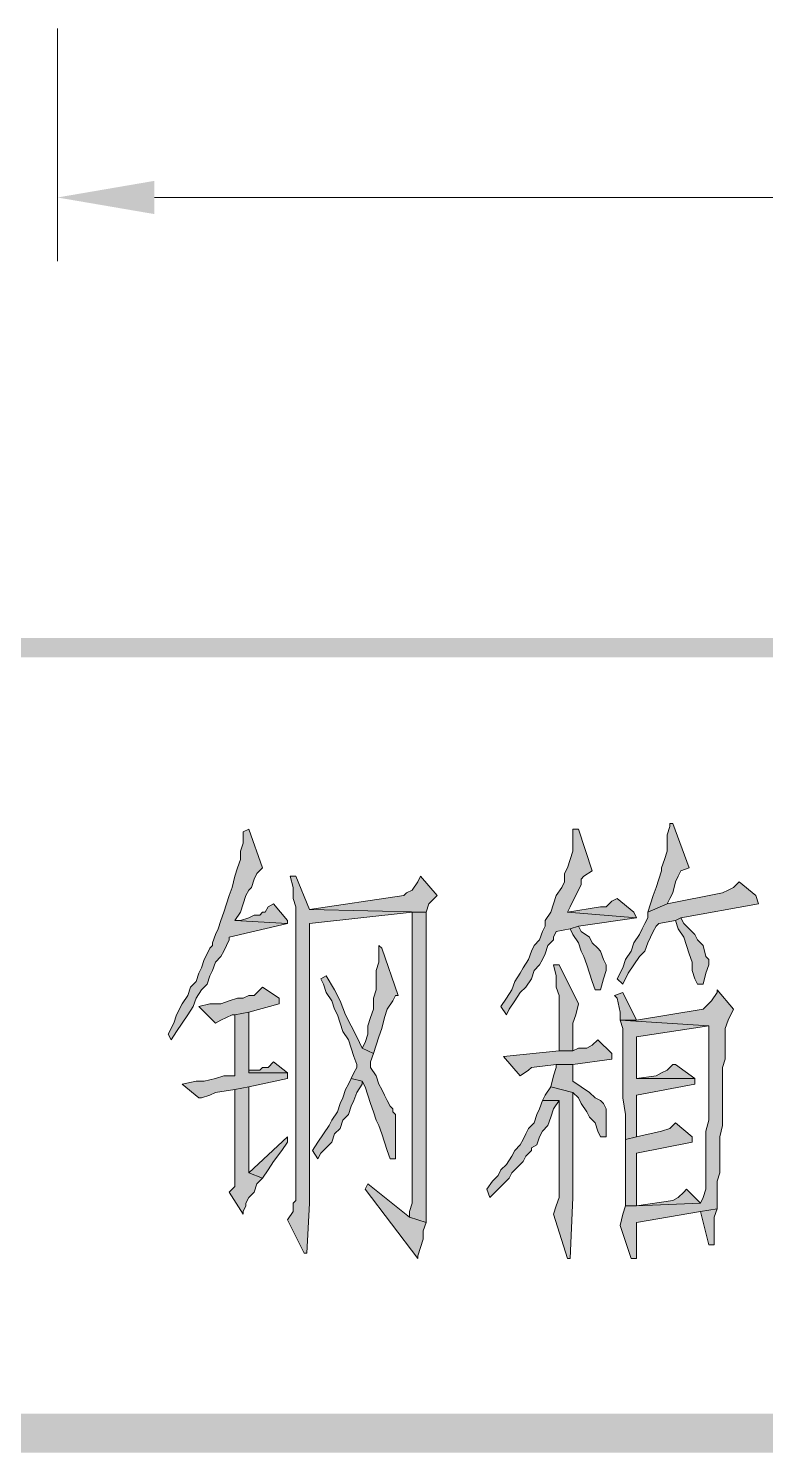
# Model space of a CAD drawing. Header units: millimetres. Extents: x 24 to 410, y 10 to 282.
# Drawn here: x 178.8 to 190.06, y 9.65 to 31.41 of the extents above; entities that cross this region are included whole.
import ezdxf

# ---------------------------------------------------------------- set-up
doc = ezdxf.new("R2010")
doc.units = ezdxf.units.MM

msp = doc.modelspace()

# ---------------------------------------------------------------- hatches: boundary and pattern name
h = msp.add_hatch(color=7)
h.dxf.hatch_style = 2
h.paths.add_polyline_path([(180.721, 29.083), (180.721, 28.575), (179.239333, 28.829)])
h = msp.add_hatch(color=7)
h.dxf.hatch_style = 2
h.paths.add_polyline_path([(30.098965, 22.098), (30.098965, 21.801667), (410.082965, 22.098)])
h = msp.add_hatch(color=7)
h.dxf.hatch_style = 2
h.paths.add_polyline_path([(30.098965, 21.801667), (410.082965, 22.098), (410.082965, 21.801667)])
h = msp.add_hatch(color=7)
h.dxf.hatch_style = 2
h.paths.add_polyline_path([(182.160333, 19.177), (182.075667, 19.134667), (182.075667, 18.965333), (182.033333, 18.838333), (182.033333, 18.711333), (181.991, 18.584333), (181.948667, 18.457333), (181.906333, 18.288), (181.864, 18.161), (181.821667, 18.034), (181.779333, 17.907), (181.737, 17.78), (181.694667, 17.653), (181.652333, 17.568333), (181.61, 17.441333), (181.61, 17.399), (181.567667, 17.356667), (181.525333, 17.272), (181.483, 17.187333), (181.440667, 17.060333), (181.398333, 16.975667), (181.356, 16.848667), (181.271333, 16.764), (181.229, 16.637), (181.144333, 16.51), (181.059667, 16.340667), (181.017333, 16.213667), (180.932667, 16.044333), (180.975, 15.959667), (181.059667, 16.086667), (181.144333, 16.213667), (181.229, 16.340667), (181.313667, 16.467667), (181.356, 16.594667), (181.440667, 16.721667), (181.525333, 16.806333), (181.567667, 16.933333), (181.61, 17.018), (181.652333, 17.145), (181.737, 17.229667), (181.779333, 17.314333), (181.821667, 17.399), (181.864, 17.483667), (181.864, 17.526), (182.753, 17.737667), (181.948667, 17.78), (182.033333, 17.907), (182.075667, 18.034), (182.118, 18.161), (182.160333, 18.245667), (182.202667, 18.288), (182.245, 18.415), (182.287333, 18.499667), (182.372, 18.584333)])
h = msp.add_hatch(color=7)
h.dxf.hatch_style = 2
h.paths.add_polyline_path([(187.198, 19.177), (187.113333, 19.177), (187.113333, 19.092333), (187.113333, 18.838333), (187.071, 18.711333), (187.028667, 18.584333), (186.986333, 18.499667), (186.986333, 18.372667), (186.944, 18.288), (186.859333, 18.161), (186.817, 18.034), (186.774667, 17.907), (186.69, 17.78), (186.69, 17.695333), (186.647667, 17.610667), (186.605333, 17.483667), (186.520667, 17.399), (186.478333, 17.314333), (186.436, 17.187333), (186.351333, 17.060333), (186.309, 16.975667), (186.224333, 16.848667), (186.182, 16.721667), (186.097333, 16.594667), (186.012667, 16.467667), (186.097333, 16.340667), (186.139667, 16.425333), (186.224333, 16.552333), (186.309, 16.679333), (186.393667, 16.764), (186.478333, 16.891), (186.520667, 17.018), (186.605333, 17.102667), (186.647667, 17.187333), (186.69, 17.272), (186.732333, 17.399), (186.817, 17.483667), (186.817, 17.526), (186.859333, 17.610667), (187.071, 17.653), (187.198, 17.695333), (188.087, 17.822333), (187.028667, 17.907), (187.071, 17.991667), (187.113333, 18.076333), (187.155667, 18.161), (187.240333, 18.330333), (187.240333, 18.415), (187.282667, 18.457333), (187.409667, 18.542)])
h = msp.add_hatch(color=7)
h.dxf.hatch_style = 2
h.paths.add_polyline_path([(188.637333, 19.261667), (188.595, 19.261667), (188.595, 19.219333), (188.552667, 19.092333), (188.552667, 18.838333), (188.510333, 18.711333), (188.468, 18.584333), (188.468, 18.542), (188.425667, 18.415), (188.383333, 18.288), (188.341, 18.161), (188.298667, 18.034), (188.256333, 17.907), (188.552667, 18.034), (188.595, 18.118667), (188.637333, 18.203333), (188.679667, 18.372667), (188.722, 18.457333), (188.764333, 18.542), (188.891333, 18.584333)])
h = msp.add_hatch(color=7)
h.dxf.hatch_style = 2
h.paths.add_polyline_path([(182.88, 18.457333), (182.795333, 18.457333), (182.837667, 18.288), (182.837667, 18.118667), (182.88, 17.991667), (182.88, 15.028333), (182.88, 14.774333), (182.88, 13.504333), (182.837667, 13.462), (182.837667, 13.335), (182.753, 13.208), (183.007, 12.7), (183.049333, 12.7), (183.091667, 13.462), (183.091667, 17.737667), (184.658, 17.907), (184.869667, 17.907), (183.091667, 17.949333)])
h = msp.add_hatch(color=7)
h.dxf.hatch_style = 2
h.paths.add_polyline_path([(184.785, 18.457333), (184.742667, 18.372667), (184.658, 18.245667), (184.573333, 18.203333), (184.531, 18.161), (183.091667, 17.949333), (184.869667, 17.907), (184.912, 18.034), (185.039, 18.161)])
h = msp.add_hatch(color=7)
h.dxf.hatch_style = 2
h.paths.add_polyline_path([(189.653333, 18.372667), (189.568667, 18.288), (189.484, 18.245667), (189.399333, 18.203333), (188.552667, 18.034), (188.256333, 17.907), (188.256333, 17.822333), (188.214, 17.737667), (188.171667, 17.653), (188.129333, 17.568333), (188.044667, 17.441333), (188.002333, 17.314333), (187.917667, 17.187333), (187.875333, 17.060333), (187.790667, 16.891), (187.875333, 16.806333), (187.96, 16.975667), (188.044667, 17.102667), (188.129333, 17.229667), (188.214, 17.314333), (188.256333, 17.441333), (188.298667, 17.526), (188.341, 17.610667), (188.383333, 17.695333), (188.425667, 17.737667), (188.679667, 17.78), (188.764333, 17.822333), (189.949667, 18.034), (189.907333, 18.161)])
h = msp.add_hatch(color=7)
h.dxf.hatch_style = 2
h.paths.add_polyline_path([(187.790667, 18.118667), (187.706, 18.076333), (187.621333, 17.991667), (187.536667, 17.991667), (187.028667, 17.907), (188.087, 17.822333), (188.044667, 17.907)])
h = msp.add_hatch(color=7)
h.dxf.hatch_style = 2
h.paths.add_polyline_path([(182.541333, 18.034), (182.456667, 17.991667), (182.414333, 17.907), (182.372, 17.907), (182.329667, 17.864667), (182.245, 17.864667), (182.160333, 17.822333), (182.033333, 17.78), (181.948667, 17.78), (182.753, 17.737667), (182.753, 17.78)])
h = msp.add_hatch(color=7)
h.dxf.hatch_style = 2
h.paths.add_polyline_path([(184.869667, 17.907), (184.658, 17.907), (184.658, 13.673667), (184.658, 13.462), (184.615667, 13.335), (184.615667, 13.250333), (184.869667, 13.165667), (184.869667, 16.637), (184.869667, 16.764)])
h = msp.add_hatch(color=7)
h.dxf.hatch_style = 2
h.paths.add_polyline_path([(187.198, 17.695333), (187.071, 17.653), (187.113333, 17.568333), (187.198, 17.441333), (187.240333, 17.314333), (187.282667, 17.229667), (187.325, 17.102667), (187.367333, 16.975667), (187.409667, 16.848667), (187.452, 16.721667), (187.536667, 16.721667), (187.579, 16.891), (187.621333, 17.018), (187.621333, 17.102667), (187.579, 17.187333), (187.536667, 17.314333), (187.494333, 17.356667), (187.409667, 17.441333), (187.367333, 17.526), (187.240333, 17.610667)])
h = msp.add_hatch(color=7)
h.dxf.hatch_style = 2
h.paths.add_polyline_path([(188.764333, 17.822333), (188.679667, 17.78), (188.722, 17.653), (188.806667, 17.526), (188.849, 17.399), (188.891333, 17.272), (188.933667, 17.145), (188.933667, 17.018), (188.976, 16.891), (189.018333, 16.806333), (189.103, 16.806333), (189.145333, 16.975667), (189.187667, 17.102667), (189.187667, 17.187333), (189.145333, 17.229667), (189.103, 17.399), (189.018333, 17.483667), (188.976, 17.568333), (188.891333, 17.653), (188.806667, 17.737667)])
h = msp.add_hatch(color=7)
h.dxf.hatch_style = 2
h.paths.add_polyline_path([(184.15, 17.399), (184.15, 17.145), (184.107667, 17.018), (184.107667, 16.721667), (184.065333, 16.594667), (184.065333, 16.425333), (184.023, 16.298333), (183.980667, 16.171333), (183.980667, 16.044333), (183.938333, 15.917333), (183.896, 15.832667), (184.065333, 15.748), (184.107667, 15.875), (184.15, 16.002), (184.192333, 16.129), (184.234667, 16.298333), (184.277, 16.425333), (184.361667, 16.552333), (184.404, 16.637), (184.446333, 16.637), (184.192333, 17.356667)])
h = msp.add_hatch(color=7)
h.dxf.hatch_style = 2
h.paths.add_polyline_path([(186.901667, 17.102667), (186.817, 17.102667), (186.859333, 16.933333), (186.859333, 16.764), (186.901667, 16.637), (186.901667, 15.790333), (187.113333, 15.790333), (187.113333, 16.213667), (187.155667, 16.340667), (187.198, 16.51)])
h = msp.add_hatch(color=7)
h.dxf.hatch_style = 2
h.paths.add_polyline_path([(182.372, 16.764), (182.329667, 16.721667), (182.245, 16.637), (182.160333, 16.637), (182.075667, 16.594667), (181.991, 16.594667), (181.864, 16.552333), (181.737, 16.51), (181.567667, 16.51), (181.398333, 16.467667), (181.652333, 16.213667), (181.737, 16.256), (181.821667, 16.298333), (181.906333, 16.340667), (181.948667, 16.340667), (182.160333, 16.383), (182.626, 16.51), (182.626, 16.594667)])
h = msp.add_hatch(color=7)
h.dxf.hatch_style = 2
h.paths.add_polyline_path([(183.345667, 16.933333), (183.261, 16.891), (183.303333, 16.806333), (183.345667, 16.679333), (183.430333, 16.552333), (183.472667, 16.425333), (183.515, 16.340667), (183.557333, 16.213667), (183.599667, 16.086667), (183.684333, 15.959667), (183.726667, 15.832667), (183.769, 15.705667), (183.811333, 15.578667), (183.811333, 15.536333), (183.769, 15.451667), (183.726667, 15.367), (183.896, 15.324667), (183.938333, 15.24), (183.980667, 15.113), (184.023, 14.986), (184.065333, 14.859), (184.107667, 14.732), (184.15, 14.647333), (184.192333, 14.520333), (184.234667, 14.393333), (184.277, 14.266333), (184.319333, 14.139333), (184.404, 14.139333), (184.404, 14.266333), (184.404, 14.816667), (184.361667, 14.859), (184.361667, 14.901333), (184.319333, 14.943667), (184.277, 15.028333), (184.234667, 15.113), (184.192333, 15.197667), (184.15, 15.282333), (184.107667, 15.409333), (184.023, 15.536333), (184.023, 15.621), (184.065333, 15.748), (183.896, 15.832667), (183.811333, 16.002), (183.726667, 16.171333), (183.642, 16.340667), (183.557333, 16.552333), (183.472667, 16.721667)])
h = msp.add_hatch(color=7)
h.dxf.hatch_style = 2
h.paths.add_polyline_path([(187.875333, 16.679333), (187.748333, 16.637), (187.790667, 16.594667), (187.833, 16.383), (187.833, 16.256), (188.087, 16.256)])
h = msp.add_hatch(color=7)
h.dxf.hatch_style = 2
h.paths.add_polyline_path([(189.314667, 16.721667), (189.314667, 16.679333), (189.23, 16.552333), (189.145333, 16.467667), (189.103, 16.425333), (188.087, 16.256), (187.833, 16.256), (189.187667, 16.171333), (189.187667, 14.732), (189.145333, 14.562667), (189.145333, 13.716), (189.145333, 13.673667), (189.103, 13.546667), (189.060667, 13.462), (188.087, 13.419667), (187.917667, 13.419667), (187.875333, 13.292667), (187.833, 13.123333), (188.002333, 12.615333), (188.087, 12.615333), (188.087, 13.165667), (189.060667, 13.335), (189.314667, 13.377333), (189.314667, 13.800667), (189.357, 13.927667), (189.357, 14.478), (189.399333, 14.647333), (189.399333, 15.536333), (189.441667, 15.663333), (189.441667, 16.129), (189.484, 16.256), (189.568667, 16.425333)])
h = msp.add_hatch(color=7)
h.dxf.hatch_style = 2
h.paths.add_polyline_path([(182.160333, 16.383), (181.948667, 16.340667), (181.948667, 15.409333), (181.906333, 15.409333), (181.779333, 15.409333), (181.652333, 15.367), (181.483, 15.324667), (181.356, 15.324667), (181.144333, 15.282333), (181.398333, 15.070667), (181.440667, 15.070667), (181.567667, 15.113), (181.652333, 15.155333), (181.948667, 15.197667), (182.160333, 15.24), (182.753, 15.367), (182.753, 15.451667), (182.160333, 15.451667)])
h = msp.add_hatch(color=7)
h.dxf.hatch_style = 2
h.paths.add_polyline_path([(187.833, 16.256), (187.875333, 16.129), (187.875333, 15.070667), (187.917667, 14.816667), (187.917667, 14.435667), (188.087, 14.478), (188.087, 15.113), (188.976, 15.282333), (188.976, 15.367), (188.087, 15.367), (188.087, 16.002), (189.187667, 16.171333)])
h = msp.add_hatch(color=7)
h.dxf.hatch_style = 2
h.paths.add_polyline_path([(187.494333, 15.959667), (187.409667, 15.875), (187.325, 15.832667), (187.198, 15.832667), (187.113333, 15.790333), (186.901667, 15.790333), (186.055, 15.705667), (186.309, 15.409333), (186.436, 15.494), (186.478333, 15.536333), (186.859333, 15.578667), (187.113333, 15.578667), (187.706, 15.663333), (187.706, 15.748)])
h = msp.add_hatch(color=7)
h.dxf.hatch_style = 2
h.paths.add_polyline_path([(182.541333, 15.621), (182.456667, 15.536333), (182.372, 15.536333), (182.329667, 15.494), (182.160333, 15.494), (182.160333, 15.451667), (182.753, 15.451667)])
h = msp.add_hatch(color=7)
h.dxf.hatch_style = 2
h.paths.add_polyline_path([(187.113333, 15.578667), (186.859333, 15.578667), (186.859333, 15.536333), (186.817, 15.409333), (186.774667, 15.24), (187.113333, 15.155333), (187.198, 15.070667), (187.240333, 14.986), (187.325, 14.859), (187.367333, 14.774333), (187.452, 14.689667), (187.494333, 14.562667), (187.536667, 14.478), (187.621333, 14.478), (187.621333, 14.605), (187.621333, 14.901333), (187.579, 14.986), (187.536667, 15.028333), (187.452, 15.070667), (187.367333, 15.155333), (187.113333, 15.324667)])
h = msp.add_hatch(color=7)
h.dxf.hatch_style = 2
h.paths.add_polyline_path([(188.679667, 15.578667), (188.637333, 15.578667), (188.552667, 15.494), (188.468, 15.451667), (188.383333, 15.409333), (188.087, 15.367), (188.976, 15.367)])
h = msp.add_hatch(color=7)
h.dxf.hatch_style = 2
h.paths.add_polyline_path([(182.160333, 15.24), (181.948667, 15.197667), (181.948667, 13.716), (181.864, 13.631333), (182.075667, 13.292667), (182.075667, 13.335), (182.118, 13.419667), (182.118, 13.462), (182.160333, 13.546667), (182.245, 13.631333), (182.287333, 13.758333), (182.372, 13.843), (182.160333, 13.927667)])
h = msp.add_hatch(color=7)
h.dxf.hatch_style = 2
h.paths.add_polyline_path([(183.726667, 15.367), (183.684333, 15.282333), (183.642, 15.197667), (183.599667, 15.070667), (183.557333, 14.986), (183.515, 14.859), (183.430333, 14.732), (183.388, 14.647333), (183.303333, 14.520333), (183.218667, 14.393333), (183.134, 14.266333), (183.218667, 14.139333), (183.261, 14.224), (183.345667, 14.308667), (183.430333, 14.393333), (183.472667, 14.520333), (183.557333, 14.605), (183.599667, 14.732), (183.684333, 14.816667), (183.726667, 14.943667), (183.769, 15.028333), (183.811333, 15.155333), (183.896, 15.282333), (183.896, 15.324667)])
h = msp.add_hatch(color=7)
h.dxf.hatch_style = 2
h.paths.add_polyline_path([(186.774667, 15.24), (186.69, 15.113), (186.647667, 15.028333), (186.901667, 15.028333), (186.901667, 14.986), (186.901667, 13.546667), (186.859333, 13.419667), (186.817, 13.292667), (187.028667, 12.615333), (187.071, 12.615333), (187.113333, 13.546667), (187.113333, 14.435667), (187.113333, 14.647333), (187.113333, 15.155333)])
h = msp.add_hatch(color=7)
h.dxf.hatch_style = 2
h.paths.add_polyline_path([(186.647667, 15.028333), (186.605333, 14.901333), (186.563, 14.816667), (186.520667, 14.689667), (186.436, 14.605), (186.393667, 14.520333), (186.351333, 14.435667), (186.309, 14.351), (186.224333, 14.266333), (186.182, 14.181667), (186.097333, 14.054667), (186.012667, 13.97), (185.970333, 13.885333), (185.885667, 13.800667), (185.801, 13.673667), (185.843333, 13.546667), (185.885667, 13.589), (185.970333, 13.673667), (186.055, 13.758333), (186.139667, 13.843), (186.182, 13.927667), (186.266667, 14.012333), (186.351333, 14.097), (186.393667, 14.181667), (186.478333, 14.266333), (186.478333, 14.308667), (186.563, 14.351), (186.605333, 14.478), (186.647667, 14.562667), (186.732333, 14.647333), (186.774667, 14.774333), (186.817, 14.901333), (186.901667, 15.028333)])
h = msp.add_hatch(color=7)
h.dxf.hatch_style = 2
h.paths.add_polyline_path([(188.679667, 14.689667), (188.637333, 14.647333), (188.595, 14.605), (188.468, 14.562667), (188.087, 14.478), (187.917667, 14.435667), (187.917667, 13.419667), (188.087, 13.419667), (188.087, 14.224), (188.933667, 14.393333), (188.933667, 14.478)])
h = msp.add_hatch(color=7)
h.dxf.hatch_style = 2
h.paths.add_polyline_path([(182.753, 14.478), (182.160333, 13.927667), (182.372, 13.843), (182.456667, 13.97), (182.541333, 14.097), (182.668333, 14.266333), (182.753, 14.393333)])
h = msp.add_hatch(color=7)
h.dxf.hatch_style = 2
h.paths.add_polyline_path([(183.980667, 13.758333), (183.938333, 13.673667), (184.742667, 12.615333), (184.742667, 12.657667), (184.785, 12.784667), (184.827333, 12.911667), (184.827333, 13.038667), (184.869667, 13.165667), (184.615667, 13.250333)])
h = msp.add_hatch(color=7)
h.dxf.hatch_style = 2
h.paths.add_polyline_path([(188.849, 13.673667), (188.806667, 13.631333), (188.722, 13.546667), (188.637333, 13.504333), (188.087, 13.419667), (189.060667, 13.462)])
h = msp.add_hatch(color=7)
h.dxf.hatch_style = 2
h.paths.add_polyline_path([(189.314667, 13.377333), (189.060667, 13.335), (189.187667, 12.827), (189.272333, 12.827), (189.272333, 12.869333), (189.272333, 13.250333)])
h = msp.add_hatch(color=7)
h.dxf.hatch_style = 2
h.paths.add_polyline_path([(30.395333, 10.244667), (29.802667, 9.652), (409.786667, 10.244667)])
h = msp.add_hatch(color=7)
h.dxf.hatch_style = 2
h.paths.add_polyline_path([(29.802667, 9.652), (409.786667, 10.244667), (410.379333, 9.652)])

# ---------------------------------------------------------------- linework, layer by layer
at = {"color": 7, "lineweight": 0}
for points in [[(179.239333, 31.411333), (179.239333, 27.855333)], [(202.946, 28.829), (180.721, 28.829)]]:
    msp.add_lwpolyline(points, dxfattribs=at)
for points in [[(182.160333, 19.177), (182.075667, 19.134667), (182.075667, 18.965333), (182.033333, 18.838333), (182.033333, 18.711333), (181.991, 18.584333), (181.948667, 18.457333), (181.906333, 18.288), (181.864, 18.161), (181.821667, 18.034), (181.779333, 17.907), (181.737, 17.78), (181.694667, 17.653), (181.652333, 17.568333), (181.61, 17.441333), (181.61, 17.399), (181.567667, 17.356667), (181.525333, 17.272), (181.483, 17.187333), (181.440667, 17.060333), (181.398333, 16.975667), (181.356, 16.848667), (181.271333, 16.764), (181.229, 16.637), (181.144333, 16.51), (181.059667, 16.340667), (181.017333, 16.213667), (180.932667, 16.044333), (180.975, 15.959667), (181.059667, 16.086667), (181.144333, 16.213667), (181.229, 16.340667), (181.313667, 16.467667), (181.356, 16.594667), (181.440667, 16.721667), (181.525333, 16.806333), (181.567667, 16.933333), (181.61, 17.018), (181.652333, 17.145), (181.737, 17.229667), (181.779333, 17.314333), (181.821667, 17.399), (181.864, 17.483667), (181.864, 17.526), (182.753, 17.737667), (181.948667, 17.78), (182.033333, 17.907), (182.075667, 18.034), (182.118, 18.161), (182.160333, 18.245667), (182.202667, 18.288), (182.245, 18.415), (182.287333, 18.499667), (182.372, 18.584333)], [(187.198, 19.177), (187.113333, 19.177), (187.113333, 19.092333), (187.113333, 18.838333), (187.071, 18.711333), (187.028667, 18.584333), (186.986333, 18.499667), (186.986333, 18.372667), (186.944, 18.288), (186.859333, 18.161), (186.817, 18.034), (186.774667, 17.907), (186.69, 17.78), (186.69, 17.695333), (186.647667, 17.610667), (186.605333, 17.483667), (186.520667, 17.399), (186.478333, 17.314333), (186.436, 17.187333), (186.351333, 17.060333), (186.309, 16.975667), (186.224333, 16.848667), (186.182, 16.721667), (186.097333, 16.594667), (186.012667, 16.467667), (186.097333, 16.340667), (186.139667, 16.425333), (186.224333, 16.552333), (186.309, 16.679333), (186.393667, 16.764), (186.478333, 16.891), (186.520667, 17.018), (186.605333, 17.102667), (186.647667, 17.187333), (186.69, 17.272), (186.732333, 17.399), (186.817, 17.483667), (186.817, 17.526), (186.859333, 17.610667), (187.071, 17.653), (187.198, 17.695333), (188.087, 17.822333), (187.028667, 17.907), (187.071, 17.991667), (187.113333, 18.076333), (187.155667, 18.161), (187.240333, 18.330333), (187.240333, 18.415), (187.282667, 18.457333), (187.409667, 18.542)], [(188.637333, 19.261667), (188.595, 19.261667), (188.595, 19.219333), (188.552667, 19.092333), (188.552667, 18.838333), (188.510333, 18.711333), (188.468, 18.584333), (188.468, 18.542), (188.425667, 18.415), (188.383333, 18.288), (188.341, 18.161), (188.298667, 18.034), (188.256333, 17.907), (188.552667, 18.034), (188.595, 18.118667), (188.637333, 18.203333), (188.679667, 18.372667), (188.722, 18.457333), (188.764333, 18.542), (188.891333, 18.584333)], [(182.88, 18.457333), (182.795333, 18.457333), (182.837667, 18.288), (182.837667, 18.118667), (182.88, 17.991667), (182.88, 15.028333), (182.88, 14.774333), (182.88, 13.504333), (182.837667, 13.462), (182.837667, 13.335), (182.753, 13.208), (183.007, 12.7), (183.049333, 12.7), (183.091667, 13.462), (183.091667, 17.737667), (184.658, 17.907), (184.869667, 17.907), (183.091667, 17.949333)], [(184.785, 18.457333), (184.742667, 18.372667), (184.658, 18.245667), (184.573333, 18.203333), (184.531, 18.161), (183.091667, 17.949333), (184.869667, 17.907), (184.912, 18.034), (185.039, 18.161)], [(189.653333, 18.372667), (189.568667, 18.288), (189.484, 18.245667), (189.399333, 18.203333), (188.552667, 18.034), (188.256333, 17.907), (188.256333, 17.822333), (188.214, 17.737667), (188.171667, 17.653), (188.129333, 17.568333), (188.044667, 17.441333), (188.002333, 17.314333), (187.917667, 17.187333), (187.875333, 17.060333), (187.790667, 16.891), (187.875333, 16.806333), (187.96, 16.975667), (188.044667, 17.102667), (188.129333, 17.229667), (188.214, 17.314333), (188.256333, 17.441333), (188.298667, 17.526), (188.341, 17.610667), (188.383333, 17.695333), (188.425667, 17.737667), (188.679667, 17.78), (188.764333, 17.822333), (189.949667, 18.034), (189.907333, 18.161)], [(187.790667, 18.118667), (187.706, 18.076333), (187.621333, 17.991667), (187.536667, 17.991667), (187.028667, 17.907), (188.087, 17.822333), (188.044667, 17.907)], [(182.541333, 18.034), (182.456667, 17.991667), (182.414333, 17.907), (182.372, 17.907), (182.329667, 17.864667), (182.245, 17.864667), (182.160333, 17.822333), (182.033333, 17.78), (181.948667, 17.78), (182.753, 17.737667), (182.753, 17.78)], [(184.869667, 17.907), (184.658, 17.907), (184.658, 13.673667), (184.658, 13.462), (184.615667, 13.335), (184.615667, 13.250333), (184.869667, 13.165667), (184.869667, 16.637), (184.869667, 16.764)], [(187.198, 17.695333), (187.071, 17.653), (187.113333, 17.568333), (187.198, 17.441333), (187.240333, 17.314333), (187.282667, 17.229667), (187.325, 17.102667), (187.367333, 16.975667), (187.409667, 16.848667), (187.452, 16.721667), (187.536667, 16.721667), (187.579, 16.891), (187.621333, 17.018), (187.621333, 17.102667), (187.579, 17.187333), (187.536667, 17.314333), (187.494333, 17.356667), (187.409667, 17.441333), (187.367333, 17.526), (187.240333, 17.610667)], [(188.764333, 17.822333), (188.679667, 17.78), (188.722, 17.653), (188.806667, 17.526), (188.849, 17.399), (188.891333, 17.272), (188.933667, 17.145), (188.933667, 17.018), (188.976, 16.891), (189.018333, 16.806333), (189.103, 16.806333), (189.145333, 16.975667), (189.187667, 17.102667), (189.187667, 17.187333), (189.145333, 17.229667), (189.103, 17.399), (189.018333, 17.483667), (188.976, 17.568333), (188.891333, 17.653), (188.806667, 17.737667)], [(184.15, 17.399), (184.15, 17.145), (184.107667, 17.018), (184.107667, 16.721667), (184.065333, 16.594667), (184.065333, 16.425333), (184.023, 16.298333), (183.980667, 16.171333), (183.980667, 16.044333), (183.938333, 15.917333), (183.896, 15.832667), (184.065333, 15.748), (184.107667, 15.875), (184.15, 16.002), (184.192333, 16.129), (184.234667, 16.298333), (184.277, 16.425333), (184.361667, 16.552333), (184.404, 16.637), (184.446333, 16.637), (184.192333, 17.356667)], [(186.901667, 17.102667), (186.817, 17.102667), (186.859333, 16.933333), (186.859333, 16.764), (186.901667, 16.637), (186.901667, 15.790333), (187.113333, 15.790333), (187.113333, 16.213667), (187.155667, 16.340667), (187.198, 16.51)], [(182.372, 16.764), (182.329667, 16.721667), (182.245, 16.637), (182.160333, 16.637), (182.075667, 16.594667), (181.991, 16.594667), (181.864, 16.552333), (181.737, 16.51), (181.567667, 16.51), (181.398333, 16.467667), (181.652333, 16.213667), (181.737, 16.256), (181.821667, 16.298333), (181.906333, 16.340667), (181.948667, 16.340667), (182.160333, 16.383), (182.626, 16.51), (182.626, 16.594667)], [(183.345667, 16.933333), (183.261, 16.891), (183.303333, 16.806333), (183.345667, 16.679333), (183.430333, 16.552333), (183.472667, 16.425333), (183.515, 16.340667), (183.557333, 16.213667), (183.599667, 16.086667), (183.684333, 15.959667), (183.726667, 15.832667), (183.769, 15.705667), (183.811333, 15.578667), (183.811333, 15.536333), (183.769, 15.451667), (183.726667, 15.367), (183.896, 15.324667), (183.938333, 15.24), (183.980667, 15.113), (184.023, 14.986), (184.065333, 14.859), (184.107667, 14.732), (184.15, 14.647333), (184.192333, 14.520333), (184.234667, 14.393333), (184.277, 14.266333), (184.319333, 14.139333), (184.404, 14.139333), (184.404, 14.266333), (184.404, 14.816667), (184.361667, 14.859), (184.361667, 14.901333), (184.319333, 14.943667), (184.277, 15.028333), (184.234667, 15.113), (184.192333, 15.197667), (184.15, 15.282333), (184.107667, 15.409333), (184.023, 15.536333), (184.023, 15.621), (184.065333, 15.748), (183.896, 15.832667), (183.811333, 16.002), (183.726667, 16.171333), (183.642, 16.340667), (183.557333, 16.552333), (183.472667, 16.721667)], [(187.875333, 16.679333), (187.748333, 16.637), (187.790667, 16.594667), (187.833, 16.383), (187.833, 16.256), (188.087, 16.256)], [(189.314667, 16.721667), (189.314667, 16.679333), (189.23, 16.552333), (189.145333, 16.467667), (189.103, 16.425333), (188.087, 16.256), (187.833, 16.256), (189.187667, 16.171333), (189.187667, 14.732), (189.145333, 14.562667), (189.145333, 13.716), (189.145333, 13.673667), (189.103, 13.546667), (189.060667, 13.462), (188.087, 13.419667), (187.917667, 13.419667), (187.875333, 13.292667), (187.833, 13.123333), (188.002333, 12.615333), (188.087, 12.615333), (188.087, 13.165667), (189.060667, 13.335), (189.314667, 13.377333), (189.314667, 13.800667), (189.357, 13.927667), (189.357, 14.478), (189.399333, 14.647333), (189.399333, 15.536333), (189.441667, 15.663333), (189.441667, 16.129), (189.484, 16.256), (189.568667, 16.425333)], [(182.160333, 16.383), (181.948667, 16.340667), (181.948667, 15.409333), (181.906333, 15.409333), (181.779333, 15.409333), (181.652333, 15.367), (181.483, 15.324667), (181.356, 15.324667), (181.144333, 15.282333), (181.398333, 15.070667), (181.440667, 15.070667), (181.567667, 15.113), (181.652333, 15.155333), (181.948667, 15.197667), (182.160333, 15.24), (182.753, 15.367), (182.753, 15.451667), (182.160333, 15.451667)], [(187.833, 16.256), (187.875333, 16.129), (187.875333, 15.070667), (187.917667, 14.816667), (187.917667, 14.435667), (188.087, 14.478), (188.087, 15.113), (188.976, 15.282333), (188.976, 15.367), (188.087, 15.367), (188.087, 16.002), (189.187667, 16.171333)], [(187.494333, 15.959667), (187.409667, 15.875), (187.325, 15.832667), (187.198, 15.832667), (187.113333, 15.790333), (186.901667, 15.790333), (186.055, 15.705667), (186.309, 15.409333), (186.436, 15.494), (186.478333, 15.536333), (186.859333, 15.578667), (187.113333, 15.578667), (187.706, 15.663333), (187.706, 15.748)], [(182.541333, 15.621), (182.456667, 15.536333), (182.372, 15.536333), (182.329667, 15.494), (182.160333, 15.494), (182.160333, 15.451667), (182.753, 15.451667)], [(187.113333, 15.578667), (186.859333, 15.578667), (186.859333, 15.536333), (186.817, 15.409333), (186.774667, 15.24), (187.113333, 15.155333), (187.198, 15.070667), (187.240333, 14.986), (187.325, 14.859), (187.367333, 14.774333), (187.452, 14.689667), (187.494333, 14.562667), (187.536667, 14.478), (187.621333, 14.478), (187.621333, 14.605), (187.621333, 14.901333), (187.579, 14.986), (187.536667, 15.028333), (187.452, 15.070667), (187.367333, 15.155333), (187.113333, 15.324667)], [(188.679667, 15.578667), (188.637333, 15.578667), (188.552667, 15.494), (188.468, 15.451667), (188.383333, 15.409333), (188.087, 15.367), (188.976, 15.367)], [(182.160333, 15.24), (181.948667, 15.197667), (181.948667, 13.716), (181.864, 13.631333), (182.075667, 13.292667), (182.075667, 13.335), (182.118, 13.419667), (182.118, 13.462), (182.160333, 13.546667), (182.245, 13.631333), (182.287333, 13.758333), (182.372, 13.843), (182.160333, 13.927667)], [(183.726667, 15.367), (183.684333, 15.282333), (183.642, 15.197667), (183.599667, 15.070667), (183.557333, 14.986), (183.515, 14.859), (183.430333, 14.732), (183.388, 14.647333), (183.303333, 14.520333), (183.218667, 14.393333), (183.134, 14.266333), (183.218667, 14.139333), (183.261, 14.224), (183.345667, 14.308667), (183.430333, 14.393333), (183.472667, 14.520333), (183.557333, 14.605), (183.599667, 14.732), (183.684333, 14.816667), (183.726667, 14.943667), (183.769, 15.028333), (183.811333, 15.155333), (183.896, 15.282333), (183.896, 15.324667)], [(186.774667, 15.24), (186.69, 15.113), (186.647667, 15.028333), (186.901667, 15.028333), (186.901667, 14.986), (186.901667, 13.546667), (186.859333, 13.419667), (186.817, 13.292667), (187.028667, 12.615333), (187.071, 12.615333), (187.113333, 13.546667), (187.113333, 14.435667), (187.113333, 14.647333), (187.113333, 15.155333)], [(186.647667, 15.028333), (186.605333, 14.901333), (186.563, 14.816667), (186.520667, 14.689667), (186.436, 14.605), (186.393667, 14.520333), (186.351333, 14.435667), (186.309, 14.351), (186.224333, 14.266333), (186.182, 14.181667), (186.097333, 14.054667), (186.012667, 13.97), (185.970333, 13.885333), (185.885667, 13.800667), (185.801, 13.673667), (185.843333, 13.546667), (185.885667, 13.589), (185.970333, 13.673667), (186.055, 13.758333), (186.139667, 13.843), (186.182, 13.927667), (186.266667, 14.012333), (186.351333, 14.097), (186.393667, 14.181667), (186.478333, 14.266333), (186.478333, 14.308667), (186.563, 14.351), (186.605333, 14.478), (186.647667, 14.562667), (186.732333, 14.647333), (186.774667, 14.774333), (186.817, 14.901333), (186.901667, 15.028333)], [(188.679667, 14.689667), (188.637333, 14.647333), (188.595, 14.605), (188.468, 14.562667), (188.087, 14.478), (187.917667, 14.435667), (187.917667, 13.419667), (188.087, 13.419667), (188.087, 14.224), (188.933667, 14.393333), (188.933667, 14.478)], [(182.753, 14.478), (182.160333, 13.927667), (182.372, 13.843), (182.456667, 13.97), (182.541333, 14.097), (182.668333, 14.266333), (182.753, 14.393333)], [(183.980667, 13.758333), (183.938333, 13.673667), (184.742667, 12.615333), (184.742667, 12.657667), (184.785, 12.784667), (184.827333, 12.911667), (184.827333, 13.038667), (184.869667, 13.165667), (184.615667, 13.250333)], [(188.849, 13.673667), (188.806667, 13.631333), (188.722, 13.546667), (188.637333, 13.504333), (188.087, 13.419667), (189.060667, 13.462)], [(189.314667, 13.377333), (189.060667, 13.335), (189.187667, 12.827), (189.272333, 12.827), (189.272333, 12.869333), (189.272333, 13.250333)]]:
    msp.add_lwpolyline(points, close=True, dxfattribs=at)

doc.saveas('drawing.dxf')
